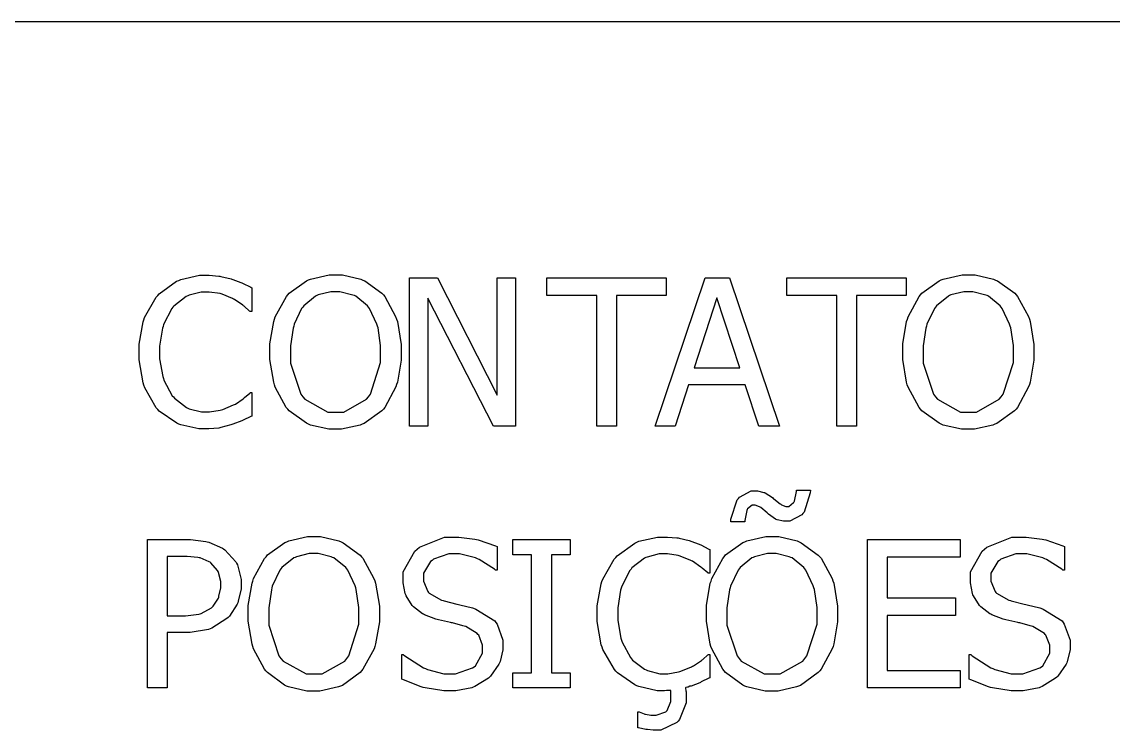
# Model space of a CAD drawing. Header units: millimetres. Extents: x 1974 to 2099, y 1386 to 1555.
# Drawn here: x 2072.064 to 2073.307, y 1478.502 to 1479.308 of the extents above; entities that cross this region are included whole.
import ezdxf

# ---------------------------------------------------------------- set-up
doc = ezdxf.new("R2010")
doc.units = ezdxf.units.MM
doc.layers.add('TEXTO', color=4, linetype='Continuous')

msp = doc.modelspace()

# ---------------------------------------------------------------- linework, layer by layer
at = {"layer": 'TEXTO', "color": 0}
for p, q in [((2098.7779, 1479.3082), (2069.8934, 1479.3082)), ((2072.2453, 1479.0148), (2072.2668, 1479.0197)), ((2072.2668, 1479.0197), (2072.274, 1479.0197)), ((2072.274, 1479.0197), (2072.2779, 1479.0197)), ((2072.2779, 1479.0197), (2072.2886, 1479.0187)), ((2072.2886, 1479.0187), (2072.2899, 1479.0185)), ((2072.2899, 1479.0185), (2072.291, 1479.0183)), ((2072.291, 1479.0183), (2072.3026, 1479.0156)), ((2072.3026, 1479.0156), (2072.3037, 1479.0153)), ((2072.3037, 1479.0153), (2072.3045, 1479.0149)), ((2072.3045, 1479.0149), (2072.3138, 1479.0115)), ((2072.3908, 1479.0143), (2072.393, 1479.0153)), ((2072.393, 1479.0153), (2072.4144, 1479.0201)), ((2072.4144, 1479.0201), (2072.4215, 1479.0201)), ((2072.4215, 1479.0201), (2072.4293, 1479.0201)), ((2072.4293, 1479.0201), (2072.4503, 1479.0152)), ((2072.4503, 1479.0152), (2072.4527, 1479.0141)), ((2072.5056, 1478.8477), (2072.5056, 1479.0166)), ((2072.5056, 1479.0166), (2072.5376, 1479.0166)), ((2072.5376, 1479.0166), (2072.6055, 1478.8829)), ((2072.6055, 1478.8829), (2072.6055, 1479.0166)), ((2072.6055, 1479.0166), (2072.6264, 1479.0166)), ((2072.6264, 1479.0166), (2072.6264, 1478.8477)), ((2072.6264, 1479.0166), (2072.6264, 1479.0166)), ((2072.6622, 1478.9966), (2072.6622, 1479.0166)), ((2072.6622, 1479.0166), (2072.798, 1479.0166)), ((2072.7854, 1478.8477), (2072.8424, 1479.0166)), ((2072.798, 1479.0166), (2072.798, 1478.9966)), ((2072.8424, 1479.0166), (2072.87, 1479.0166)), ((2072.87, 1479.0166), (2072.927, 1478.8477)), ((2072.9354, 1478.9966), (2072.9354, 1479.0166)), ((2072.9354, 1479.0166), (2073.0712, 1479.0166)), ((2073.0712, 1479.0166), (2073.0712, 1478.9966)), ((2073.111, 1479.0143), (2073.1132, 1479.0153)), ((2073.1132, 1479.0153), (2073.1347, 1479.0201)), ((2073.1347, 1479.0201), (2073.1419, 1479.0201)), ((2073.1419, 1479.0201), (2073.1496, 1479.0201)), ((2073.1496, 1479.0201), (2073.1706, 1479.0152)), ((2073.1706, 1479.0152), (2073.1729, 1479.0141)), ((2072.2207, 1478.9984), (2072.2407, 1479.0128)), ((2072.2407, 1479.0128), (2072.243, 1479.0137)), ((2072.243, 1479.0137), (2072.2453, 1479.0148)), ((2072.3138, 1479.0115), (2072.3148, 1479.011)), ((2072.3148, 1479.011), (2072.3158, 1479.0107)), ((2072.3158, 1479.0107), (2072.3252, 1479.0059)), ((2072.3252, 1479.0059), (2072.3262, 1479.0054)), ((2072.3262, 1479.0054), (2072.3262, 1478.9783)), ((2072.3688, 1478.9992), (2072.3885, 1479.0133)), ((2072.3885, 1479.0133), (2072.3908, 1479.0143)), ((2072.4527, 1479.0141), (2072.4549, 1479.0131)), ((2072.4549, 1479.0131), (2072.4744, 1478.9991)), ((2073.0891, 1478.9992), (2073.1087, 1479.0133)), ((2073.1087, 1479.0133), (2073.111, 1479.0143)), ((2073.1729, 1479.0141), (2073.1751, 1479.0131)), ((2073.1751, 1479.0131), (2073.1946, 1478.9991)), ((2072.2042, 1478.9716), (2072.2173, 1478.9945)), ((2072.2173, 1478.9945), (2072.2191, 1478.9964)), ((2072.2191, 1478.9964), (2072.2207, 1478.9984)), ((2072.2517, 1478.9954), (2072.2376, 1478.9845)), ((2072.2533, 1478.9961), (2072.2517, 1478.9954)), ((2072.2549, 1478.9969), (2072.2533, 1478.9961)), ((2072.2686, 1479.0005), (2072.2549, 1478.9969)), ((2072.2738, 1479.0005), (2072.2686, 1479.0005)), ((2072.2779, 1479.0005), (2072.2738, 1479.0005)), ((2072.2901, 1478.9987), (2072.2779, 1479.0005)), ((2072.2913, 1478.9983), (2072.2901, 1478.9987)), ((2072.2926, 1478.9979), (2072.2913, 1478.9983)), ((2072.3042, 1478.9931), (2072.2926, 1478.9979)), ((2072.3054, 1478.9925), (2072.3042, 1478.9931)), ((2072.3065, 1478.9919), (2072.3054, 1478.9925)), ((2072.316, 1478.9856), (2072.3065, 1478.9919)), ((2072.353, 1478.9723), (2072.3656, 1478.9954)), ((2072.3656, 1478.9954), (2072.3672, 1478.9972)), ((2072.3672, 1478.9972), (2072.3688, 1478.9992)), ((2072.3987, 1478.9959), (2072.3853, 1478.9848)), ((2072.4003, 1478.9966), (2072.3987, 1478.9959)), ((2072.4017, 1478.9973), (2072.4003, 1478.9966)), ((2072.4163, 1479.0008), (2072.4017, 1478.9973)), ((2072.4217, 1479.0008), (2072.4163, 1479.0008)), ((2072.4266, 1479.0008), (2072.4217, 1479.0008)), ((2072.4413, 1478.9971), (2072.4266, 1479.0008)), ((2072.443, 1478.9964), (2072.4413, 1478.9971)), ((2072.4445, 1478.9957), (2072.443, 1478.9964)), ((2072.4579, 1478.9847), (2072.4445, 1478.9957)), ((2072.4744, 1478.9991), (2072.476, 1478.9972)), ((2072.476, 1478.9972), (2072.4776, 1478.9954)), ((2072.476, 1478.9972), (2072.476, 1478.9972)), ((2072.4776, 1478.9954), (2072.49, 1478.9725)), ((2072.6013, 1478.8477), (2072.5267, 1478.9934)), ((2072.5267, 1478.9934), (2072.5267, 1478.8477)), ((2072.7189, 1478.9966), (2072.6622, 1478.9966)), ((2072.7189, 1478.8477), (2072.7189, 1478.9966)), ((2072.798, 1478.9966), (2072.7414, 1478.9966)), ((2072.7414, 1478.9966), (2072.7414, 1478.8477)), ((2072.8556, 1478.9938), (2072.8297, 1478.9141)), ((2072.8817, 1478.9141), (2072.8556, 1478.9938)), ((2072.9921, 1478.9966), (2072.9354, 1478.9966)), ((2072.9921, 1478.8477), (2072.9921, 1478.9966)), ((2073.0712, 1478.9966), (2073.0146, 1478.9966)), ((2073.0146, 1478.9966), (2073.0146, 1478.8477)), ((2073.0734, 1478.9723), (2073.0859, 1478.9954)), ((2073.0859, 1478.9954), (2073.0875, 1478.9972)), ((2073.0875, 1478.9972), (2073.0891, 1478.9992)), ((2073.1191, 1478.9959), (2073.1056, 1478.9848)), ((2073.1206, 1478.9966), (2073.1191, 1478.9959)), ((2073.1221, 1478.9973), (2073.1206, 1478.9966)), ((2073.1366, 1479.0008), (2073.1221, 1478.9973)), ((2073.142, 1479.0008), (2073.1366, 1479.0008)), ((2073.1468, 1479.0008), (2073.142, 1479.0008)), ((2073.1616, 1478.9971), (2073.1468, 1479.0008)), ((2073.1632, 1478.9964), (2073.1616, 1478.9971)), ((2073.1647, 1478.9957), (2073.1632, 1478.9964)), ((2073.1782, 1478.9847), (2073.1647, 1478.9957)), ((2073.1946, 1478.9991), (2073.1963, 1478.9972)), ((2073.1963, 1478.9972), (2073.1978, 1478.9954)), ((2073.1963, 1478.9972), (2073.1963, 1478.9972)), ((2073.1978, 1478.9954), (2073.2103, 1478.9725)), ((2072.2352, 1478.9817), (2072.2259, 1478.9637)), ((2072.2364, 1478.9831), (2072.2352, 1478.9817)), ((2072.2376, 1478.9845), (2072.2364, 1478.9831)), ((2072.3168, 1478.9849), (2072.316, 1478.9856)), ((2072.3175, 1478.9843), (2072.3168, 1478.9849)), ((2072.3238, 1478.9788), (2072.3175, 1478.9843)), ((2072.3243, 1478.9783), (2072.3238, 1478.9788)), ((2072.3262, 1478.9783), (2072.3243, 1478.9783)), ((2072.383, 1478.9819), (2072.3745, 1478.9638)), ((2072.3842, 1478.9833), (2072.383, 1478.9819)), ((2072.3853, 1478.9848), (2072.3842, 1478.9833)), ((2072.4591, 1478.9833), (2072.4579, 1478.9847)), ((2072.4601, 1478.9819), (2072.4591, 1478.9833)), ((2072.4687, 1478.964), (2072.4601, 1478.9819)), ((2073.1032, 1478.9819), (2073.0947, 1478.9638)), ((2073.1044, 1478.9833), (2073.1032, 1478.9819)), ((2073.1056, 1478.9848), (2073.1044, 1478.9833)), ((2073.1794, 1478.9833), (2073.1782, 1478.9847)), ((2073.1805, 1478.9819), (2073.1794, 1478.9833)), ((2073.1889, 1478.964), (2073.1805, 1478.9819)), ((2072.198, 1478.9413), (2072.2024, 1478.9664)), ((2072.2024, 1478.9664), (2072.2034, 1478.969)), ((2072.2034, 1478.969), (2072.2042, 1478.9716)), ((2072.3469, 1478.9415), (2072.3513, 1478.9669)), ((2072.3513, 1478.9669), (2072.3522, 1478.9695)), ((2072.3522, 1478.9695), (2072.353, 1478.9723)), ((2072.49, 1478.9725), (2072.491, 1478.9697)), ((2072.491, 1478.9697), (2072.4919, 1478.9669)), ((2072.4919, 1478.9669), (2072.4963, 1478.9409)), ((2073.0673, 1478.9415), (2073.0716, 1478.9669)), ((2073.0716, 1478.9669), (2073.0725, 1478.9695)), ((2073.0725, 1478.9695), (2073.0734, 1478.9723)), ((2073.2103, 1478.9725), (2073.2113, 1478.9697)), ((2073.2113, 1478.9697), (2073.2122, 1478.9669)), ((2073.2122, 1478.9669), (2073.2165, 1478.9409)), ((2072.2246, 1478.9593), (2072.2213, 1478.9389)), ((2072.2253, 1478.9614), (2072.2246, 1478.9593)), ((2072.2259, 1478.9637), (2072.2253, 1478.9614)), ((2072.3732, 1478.9595), (2072.3703, 1478.9391)), ((2072.3739, 1478.9617), (2072.3732, 1478.9595)), ((2072.3745, 1478.9638), (2072.3739, 1478.9617)), ((2072.4693, 1478.9618), (2072.4687, 1478.964)), ((2072.4699, 1478.9597), (2072.4693, 1478.9618)), ((2072.4729, 1478.9396), (2072.4699, 1478.9597)), ((2073.0935, 1478.9595), (2073.0905, 1478.9391)), ((2073.0941, 1478.9617), (2073.0935, 1478.9595)), ((2073.0947, 1478.9638), (2073.0941, 1478.9617)), ((2073.1896, 1478.9618), (2073.1889, 1478.964)), ((2073.1902, 1478.9597), (2073.1896, 1478.9618)), ((2073.1933, 1478.9396), (2073.1902, 1478.9597)), ((2072.198, 1478.932), (2072.198, 1478.9413)), ((2072.3469, 1478.9321), (2072.3469, 1478.9415)), ((2072.4963, 1478.9409), (2072.4963, 1478.9321)), ((2073.0673, 1478.9321), (2073.0673, 1478.9415)), ((2073.2165, 1478.9409), (2073.2165, 1478.9321)), ((2072.198, 1478.9233), (2072.198, 1478.932)), ((2072.2213, 1478.9389), (2072.2213, 1478.932)), ((2072.2213, 1478.932), (2072.2213, 1478.9246)), ((2072.3469, 1478.9236), (2072.3469, 1478.9321)), ((2072.3703, 1478.9391), (2072.3703, 1478.9321)), ((2072.3703, 1478.9321), (2072.3703, 1478.9194)), ((2072.4729, 1478.9321), (2072.4729, 1478.9396)), ((2072.4729, 1478.9202), (2072.4729, 1478.9321)), ((2072.4729, 1478.9321), (2072.4729, 1478.9321)), ((2072.4963, 1478.9321), (2072.4963, 1478.9229)), ((2073.0673, 1478.9236), (2073.0673, 1478.9321)), ((2073.0905, 1478.9391), (2073.0905, 1478.9321)), ((2073.0905, 1478.9321), (2073.0905, 1478.9194)), ((2073.1933, 1478.9321), (2073.1933, 1478.9396)), ((2073.1933, 1478.9202), (2073.1933, 1478.9321)), ((2073.1933, 1478.9321), (2073.1933, 1478.9321)), ((2073.2165, 1478.9321), (2073.2165, 1478.9229)), ((2072.2026, 1478.8971), (2072.198, 1478.9233)), ((2072.2213, 1478.9246), (2072.2248, 1478.9043)), ((2072.3513, 1478.8978), (2072.3469, 1478.9236)), ((2072.3703, 1478.9194), (2072.3819, 1478.8843)), ((2072.4613, 1478.8843), (2072.4729, 1478.9202)), ((2072.4963, 1478.9229), (2072.492, 1478.8979)), ((2073.0715, 1478.8978), (2073.0673, 1478.9236)), ((2073.0905, 1478.9194), (2073.1022, 1478.8843)), ((2073.1816, 1478.8843), (2073.1933, 1478.9202)), ((2073.2165, 1478.9229), (2073.2123, 1478.8979)), ((2072.2248, 1478.9043), (2072.2256, 1478.9022)), ((2072.8297, 1478.9141), (2072.8817, 1478.9141)), ((2072.8297, 1478.9141), (2072.8297, 1478.9141)), ((2072.2035, 1478.8943), (2072.2026, 1478.8971)), ((2072.2044, 1478.8916), (2072.2035, 1478.8943)), ((2072.2174, 1478.8687), (2072.2044, 1478.8916)), ((2072.2256, 1478.9022), (2072.2262, 1478.9001)), ((2072.2262, 1478.9001), (2072.2357, 1478.8825)), ((2072.3522, 1478.895), (2072.3513, 1478.8978)), ((2072.353, 1478.8922), (2072.3522, 1478.895)), ((2072.3655, 1478.8691), (2072.353, 1478.8922)), ((2072.4902, 1478.8924), (2072.4777, 1478.8691)), ((2072.4911, 1478.8951), (2072.4902, 1478.8924)), ((2072.492, 1478.8979), (2072.4911, 1478.8951)), ((2072.8233, 1478.895), (2072.808, 1478.8477)), ((2072.888, 1478.895), (2072.8233, 1478.895)), ((2072.9032, 1478.8477), (2072.888, 1478.895)), ((2073.0724, 1478.895), (2073.0715, 1478.8978)), ((2073.0733, 1478.8922), (2073.0724, 1478.895)), ((2073.0858, 1478.8691), (2073.0733, 1478.8922)), ((2073.2105, 1478.8924), (2073.1979, 1478.8691)), ((2073.2114, 1478.8951), (2073.2105, 1478.8924)), ((2073.2123, 1478.8979), (2073.2114, 1478.8951)), ((2072.2357, 1478.8825), (2072.237, 1478.881)), ((2072.237, 1478.881), (2072.2382, 1478.8796)), ((2072.2382, 1478.8796), (2072.2519, 1478.8691)), ((2072.3075, 1478.873), (2072.3166, 1478.8791)), ((2072.3166, 1478.8791), (2072.3173, 1478.8796)), ((2072.3173, 1478.8796), (2072.318, 1478.8803)), ((2072.318, 1478.8803), (2072.3239, 1478.8855)), ((2072.3239, 1478.8855), (2072.3244, 1478.886)), ((2072.3244, 1478.886), (2072.3262, 1478.886)), ((2072.3262, 1478.886), (2072.3262, 1478.8591)), ((2072.3819, 1478.8843), (2072.3843, 1478.8813)), ((2072.3843, 1478.8813), (2072.3866, 1478.8784)), ((2072.3866, 1478.8784), (2072.4129, 1478.8637)), ((2072.431, 1478.8637), (2072.4567, 1478.8784)), ((2072.4567, 1478.8784), (2072.4591, 1478.8813)), ((2072.4591, 1478.8813), (2072.4613, 1478.8843)), ((2073.1022, 1478.8843), (2073.1045, 1478.8813)), ((2073.1045, 1478.8813), (2073.1068, 1478.8784)), ((2073.1068, 1478.8784), (2073.1331, 1478.8637)), ((2073.1513, 1478.8637), (2073.177, 1478.8784)), ((2073.177, 1478.8784), (2073.1793, 1478.8813)), ((2073.1793, 1478.8813), (2073.1816, 1478.8843)), ((2072.2191, 1478.8668), (2072.2174, 1478.8687)), ((2072.2208, 1478.865), (2072.2191, 1478.8668)), ((2072.2519, 1478.8691), (2072.2535, 1478.8683)), ((2072.2535, 1478.8683), (2072.2551, 1478.8676)), ((2072.2551, 1478.8676), (2072.269, 1478.8641)), ((2072.2782, 1478.8641), (2072.2904, 1478.866)), ((2072.2904, 1478.866), (2072.2918, 1478.8665)), ((2072.2918, 1478.8665), (2072.2932, 1478.8668)), ((2072.2932, 1478.8668), (2072.3054, 1478.8719)), ((2072.3054, 1478.8719), (2072.3066, 1478.8725)), ((2072.3066, 1478.8725), (2072.3075, 1478.873)), ((2072.3671, 1478.8672), (2072.3655, 1478.8691)), ((2072.3688, 1478.8654), (2072.3671, 1478.8672)), ((2072.476, 1478.8672), (2072.4743, 1478.8653)), ((2072.4777, 1478.8691), (2072.476, 1478.8672)), ((2073.0874, 1478.8672), (2073.0858, 1478.8691)), ((2073.089, 1478.8654), (2073.0874, 1478.8672)), ((2073.1963, 1478.8672), (2073.1945, 1478.8653)), ((2073.1979, 1478.8691), (2073.1963, 1478.8672)), ((2072.2408, 1478.8512), (2072.2208, 1478.865)), ((2072.269, 1478.8641), (2072.2738, 1478.8641)), ((2072.2738, 1478.8641), (2072.2782, 1478.8641)), ((2072.3148, 1478.8539), (2072.3048, 1478.8499)), ((2072.3157, 1478.8542), (2072.3148, 1478.8539)), ((2072.3165, 1478.8546), (2072.3157, 1478.8542)), ((2072.3252, 1478.8588), (2072.3165, 1478.8546)), ((2072.3262, 1478.8591), (2072.3252, 1478.8588)), ((2072.3884, 1478.8511), (2072.3688, 1478.8654)), ((2072.4129, 1478.8637), (2072.4217, 1478.8637)), ((2072.4217, 1478.8637), (2072.431, 1478.8637)), ((2072.4743, 1478.8653), (2072.4541, 1478.8508)), ((2073.1087, 1478.8511), (2073.089, 1478.8654)), ((2073.1331, 1478.8637), (2073.142, 1478.8637)), ((2073.142, 1478.8637), (2073.1513, 1478.8637)), ((2073.1945, 1478.8653), (2073.1744, 1478.8508)), ((2072.2431, 1478.8502), (2072.2408, 1478.8512)), ((2072.2455, 1478.8494), (2072.2431, 1478.8502)), ((2072.2659, 1478.8447), (2072.2455, 1478.8494)), ((2072.2736, 1478.8447), (2072.2659, 1478.8447)), ((2072.2774, 1478.8447), (2072.2736, 1478.8447)), ((2072.2736, 1478.8447), (2072.2736, 1478.8447)), ((2072.2889, 1478.8457), (2072.2774, 1478.8447)), ((2072.29, 1478.8459), (2072.2889, 1478.8457)), ((2072.291, 1478.8462), (2072.29, 1478.8459)), ((2072.3024, 1478.8492), (2072.291, 1478.8462)), ((2072.3037, 1478.8496), (2072.3024, 1478.8492)), ((2072.3048, 1478.8499), (2072.3037, 1478.8496)), ((2072.3907, 1478.8501), (2072.3884, 1478.8511)), ((2072.3929, 1478.8491), (2072.3907, 1478.8501)), ((2072.4138, 1478.8442), (2072.3929, 1478.8491)), ((2072.4215, 1478.8442), (2072.4138, 1478.8442)), ((2072.4285, 1478.8442), (2072.4215, 1478.8442)), ((2072.4496, 1478.849), (2072.4285, 1478.8442)), ((2072.4519, 1478.8499), (2072.4496, 1478.849)), ((2072.4541, 1478.8508), (2072.4519, 1478.8499)), ((2072.5267, 1478.8477), (2072.5056, 1478.8477)), ((2072.6264, 1478.8477), (2072.6013, 1478.8477)), ((2072.7414, 1478.8477), (2072.7189, 1478.8477)), ((2072.7414, 1478.8477), (2072.7414, 1478.8477)), ((2072.808, 1478.8477), (2072.7854, 1478.8477)), ((2072.808, 1478.8477), (2072.808, 1478.8477)), ((2072.927, 1478.8477), (2072.9032, 1478.8477)), ((2073.0146, 1478.8477), (2072.9921, 1478.8477)), ((2073.0146, 1478.8477), (2073.0146, 1478.8477)), ((2073.111, 1478.8501), (2073.1087, 1478.8511)), ((2073.1132, 1478.8491), (2073.111, 1478.8501)), ((2073.1341, 1478.8442), (2073.1132, 1478.8491)), ((2073.1419, 1478.8442), (2073.1341, 1478.8442)), ((2073.1488, 1478.8442), (2073.1419, 1478.8442)), ((2073.1699, 1478.849), (2073.1488, 1478.8442)), ((2073.1722, 1478.8499), (2073.1699, 1478.849)), ((2073.1744, 1478.8508), (2073.1722, 1478.8499)), ((2072.8801, 1478.7654), (2072.8814, 1478.7669)), ((2072.8814, 1478.7669), (2072.8947, 1478.7743)), ((2072.8947, 1478.7743), (2072.8993, 1478.7743)), ((2072.8993, 1478.7743), (2072.9019, 1478.7743)), ((2072.9019, 1478.7743), (2072.909, 1478.7724)), ((2072.909, 1478.7724), (2072.9099, 1478.7721)), ((2072.9099, 1478.7721), (2072.9107, 1478.7718)), ((2072.9107, 1478.7718), (2072.9188, 1478.7664)), ((2072.9438, 1478.7624), (2072.9462, 1478.7735)), ((2072.9462, 1478.7735), (2072.9463, 1478.7749)), ((2072.9463, 1478.7749), (2072.9621, 1478.7749)), ((2072.9463, 1478.7749), (2072.9463, 1478.7749)), ((2072.9619, 1478.7719), (2072.9548, 1478.7498)), ((2072.9621, 1478.7749), (2072.9619, 1478.7719)), ((2072.8716, 1478.7419), (2072.8788, 1478.7639)), ((2072.8788, 1478.7639), (2072.8801, 1478.7654)), ((2072.8958, 1478.7578), (2072.8903, 1478.7536)), ((2072.8978, 1478.7578), (2072.8958, 1478.7578)), ((2072.8993, 1478.7578), (2072.8978, 1478.7578)), ((2072.9043, 1478.7559), (2072.8993, 1478.7578)), ((2072.905, 1478.7554), (2072.9043, 1478.7559)), ((2072.9055, 1478.755), (2072.905, 1478.7554)), ((2072.9127, 1478.749), (2072.9055, 1478.755)), ((2072.9188, 1478.7664), (2072.9197, 1478.7655)), ((2072.9197, 1478.7655), (2072.9205, 1478.7649)), ((2072.9205, 1478.7649), (2072.9278, 1478.7592)), ((2072.9278, 1478.7592), (2072.9285, 1478.7588)), ((2072.9285, 1478.7588), (2072.9291, 1478.7583)), ((2072.9291, 1478.7583), (2072.934, 1478.7564)), ((2072.934, 1478.7564), (2072.9357, 1478.7564)), ((2072.9357, 1478.7564), (2072.9376, 1478.7564)), ((2072.9376, 1478.7564), (2072.943, 1478.7608)), ((2072.943, 1478.7608), (2072.9435, 1478.7616)), ((2072.9435, 1478.7616), (2072.9438, 1478.7624)), ((2072.8715, 1478.739), (2072.8716, 1478.7419)), ((2072.8896, 1478.7519), (2072.8874, 1478.7405)), ((2072.89, 1478.7528), (2072.8896, 1478.7519)), ((2072.8903, 1478.7536), (2072.89, 1478.7528)), ((2072.9136, 1478.7483), (2072.9127, 1478.749)), ((2072.9143, 1478.7476), (2072.9136, 1478.7483)), ((2072.9224, 1478.742), (2072.9143, 1478.7476)), ((2072.9233, 1478.7416), (2072.9224, 1478.742)), ((2072.9524, 1478.7468), (2072.9387, 1478.7395)), ((2072.9536, 1478.7483), (2072.9524, 1478.7468)), ((2072.9548, 1478.7498), (2072.9536, 1478.7483)), ((2072.8874, 1478.739), (2072.8715, 1478.739)), ((2072.8874, 1478.7405), (2072.8874, 1478.739)), ((2072.9241, 1478.7413), (2072.9233, 1478.7416)), ((2072.9314, 1478.7395), (2072.9241, 1478.7413)), ((2072.9342, 1478.7395), (2072.9314, 1478.7395)), ((2072.9387, 1478.7395), (2072.9342, 1478.7395)), ((2072.2076, 1478.5497), (2072.2076, 1478.7186)), ((2072.2076, 1478.7186), (2072.25, 1478.7186)), ((2072.25, 1478.7186), (2072.2563, 1478.7186)), ((2072.2563, 1478.7186), (2072.2738, 1478.7166)), ((2072.366, 1478.7162), (2072.3683, 1478.7172)), ((2072.3683, 1478.7172), (2072.3896, 1478.7221)), ((2072.3896, 1478.7221), (2072.3968, 1478.7221)), ((2072.3968, 1478.7221), (2072.4045, 1478.7221)), ((2072.4045, 1478.7221), (2072.4255, 1478.7172)), ((2072.4255, 1478.7172), (2072.4278, 1478.7161)), ((2072.5171, 1478.71), (2072.5457, 1478.7216)), ((2072.5457, 1478.7216), (2072.5553, 1478.7216)), ((2072.5553, 1478.7216), (2072.562, 1478.7216)), ((2072.562, 1478.7216), (2072.58, 1478.7193)), ((2072.58, 1478.7193), (2072.5821, 1478.7188)), ((2072.5821, 1478.7188), (2072.5841, 1478.7184)), ((2072.5841, 1478.7184), (2072.6037, 1478.7116)), ((2072.6232, 1478.7013), (2072.6232, 1478.7186)), ((2072.6232, 1478.7186), (2072.6888, 1478.7186)), ((2072.6888, 1478.7186), (2072.6888, 1478.7013)), ((2072.7667, 1478.7167), (2072.7882, 1478.7216)), ((2072.7882, 1478.7216), (2072.7954, 1478.7216)), ((2072.7954, 1478.7216), (2072.7994, 1478.7216)), ((2072.7994, 1478.7216), (2072.8102, 1478.7207)), ((2072.8102, 1478.7207), (2072.8114, 1478.7205)), ((2072.8114, 1478.7205), (2072.8126, 1478.7203)), ((2072.8126, 1478.7203), (2072.8241, 1478.7176)), ((2072.8241, 1478.7176), (2072.8252, 1478.7172)), ((2072.8252, 1478.7172), (2072.8261, 1478.7169)), ((2072.8261, 1478.7169), (2072.8354, 1478.7135)), ((2072.8876, 1478.7162), (2072.8898, 1478.7172)), ((2072.8898, 1478.7172), (2072.9112, 1478.7221)), ((2072.9112, 1478.7221), (2072.9183, 1478.7221)), ((2072.9183, 1478.7221), (2072.9261, 1478.7221)), ((2072.9261, 1478.7221), (2072.9471, 1478.7172)), ((2072.9471, 1478.7172), (2072.9494, 1478.7161)), ((2073.0272, 1478.5497), (2073.0272, 1478.7186)), ((2073.0272, 1478.7186), (2073.1327, 1478.7186)), ((2073.1327, 1478.7186), (2073.1327, 1478.6986)), ((2073.1628, 1478.71), (2073.1914, 1478.7216)), ((2073.1914, 1478.7216), (2073.201, 1478.7216)), ((2073.201, 1478.7216), (2073.2077, 1478.7216)), ((2073.2077, 1478.7216), (2073.2258, 1478.7193)), ((2073.2258, 1478.7193), (2073.2279, 1478.7188)), ((2073.2279, 1478.7188), (2073.2299, 1478.7184)), ((2073.2299, 1478.7184), (2073.2495, 1478.7116)), ((2072.2738, 1478.7166), (2072.2755, 1478.7161)), ((2072.2755, 1478.7161), (2072.2773, 1478.7157)), ((2072.2773, 1478.7157), (2072.2928, 1478.709)), ((2072.2928, 1478.709), (2072.2942, 1478.708)), ((2072.2942, 1478.708), (2072.2957, 1478.7069)), ((2072.2957, 1478.7069), (2072.3079, 1478.6933)), ((2072.344, 1478.7012), (2072.3637, 1478.7153)), ((2072.3637, 1478.7153), (2072.366, 1478.7162)), ((2072.4278, 1478.7161), (2072.4302, 1478.7151)), ((2072.4302, 1478.7151), (2072.4496, 1478.701)), ((2072.4984, 1478.682), (2072.5118, 1478.7055)), ((2072.5118, 1478.7055), (2072.5145, 1478.7077)), ((2072.5145, 1478.7077), (2072.5171, 1478.71)), ((2072.6037, 1478.7116), (2072.6056, 1478.7107)), ((2072.6056, 1478.7107), (2072.6056, 1478.6839)), ((2072.7422, 1478.7003), (2072.7622, 1478.7147)), ((2072.7622, 1478.7147), (2072.7645, 1478.7157)), ((2072.7645, 1478.7157), (2072.7667, 1478.7167)), ((2072.8354, 1478.7135), (2072.8364, 1478.713)), ((2072.8364, 1478.713), (2072.8372, 1478.7126)), ((2072.8372, 1478.7126), (2072.8466, 1478.7079)), ((2072.8466, 1478.7079), (2072.8476, 1478.7074)), ((2072.8476, 1478.7074), (2072.8476, 1478.6803)), ((2072.8656, 1478.7012), (2072.8853, 1478.7153)), ((2072.8853, 1478.7153), (2072.8876, 1478.7162)), ((2072.9494, 1478.7161), (2072.9516, 1478.7151)), ((2072.9516, 1478.7151), (2072.9711, 1478.701)), ((2073.1442, 1478.682), (2073.1575, 1478.7055)), ((2073.1575, 1478.7055), (2073.1602, 1478.7077)), ((2073.1602, 1478.7077), (2073.1628, 1478.71)), ((2073.2495, 1478.7116), (2073.2513, 1478.7107)), ((2073.2513, 1478.7107), (2073.2513, 1478.6839)), ((2072.2487, 1478.6993), (2072.23, 1478.6993)), ((2072.23, 1478.6993), (2072.23, 1478.6318)), ((2072.2527, 1478.6993), (2072.2487, 1478.6993)), ((2072.265, 1478.6981), (2072.2527, 1478.6993)), ((2072.2663, 1478.6979), (2072.265, 1478.6981)), ((2072.2675, 1478.6977), (2072.2663, 1478.6979)), ((2072.2778, 1478.6935), (2072.2675, 1478.6977)), ((2072.2787, 1478.6928), (2072.2778, 1478.6935)), ((2072.2797, 1478.6921), (2072.2787, 1478.6928)), ((2072.2873, 1478.6834), (2072.2797, 1478.6921)), ((2072.3079, 1478.6933), (2072.3089, 1478.6917)), ((2072.3283, 1478.6743), (2072.3408, 1478.6972)), ((2072.3408, 1478.6972), (2072.3425, 1478.6992)), ((2072.3425, 1478.6992), (2072.344, 1478.7012)), ((2072.374, 1478.6977), (2072.3605, 1478.6867)), ((2072.3755, 1478.6984), (2072.374, 1478.6977)), ((2072.377, 1478.6992), (2072.3755, 1478.6984)), ((2072.3916, 1478.7027), (2072.377, 1478.6992)), ((2072.3969, 1478.7027), (2072.3916, 1478.7027)), ((2072.4017, 1478.7027), (2072.3969, 1478.7027)), ((2072.4165, 1478.6991), (2072.4017, 1478.7027)), ((2072.4181, 1478.6983), (2072.4165, 1478.6991)), ((2072.4197, 1478.6977), (2072.4181, 1478.6983)), ((2072.4332, 1478.6867), (2072.4197, 1478.6977)), ((2072.4496, 1478.701), (2072.4512, 1478.6992)), ((2072.4512, 1478.6992), (2072.4528, 1478.6974)), ((2072.4512, 1478.6992), (2072.4512, 1478.6992)), ((2072.4528, 1478.6974), (2072.4653, 1478.6744)), ((2072.5298, 1478.6938), (2072.5218, 1478.6803)), ((2072.5314, 1478.6949), (2072.5298, 1478.6938)), ((2072.533, 1478.6962), (2072.5314, 1478.6949)), ((2072.5504, 1478.7023), (2072.533, 1478.6962)), ((2072.5568, 1478.7023), (2072.5504, 1478.7023)), ((2072.5628, 1478.7023), (2072.5568, 1478.7023)), ((2072.581, 1478.6977), (2072.5628, 1478.7023)), ((2072.5832, 1478.6968), (2072.581, 1478.6977)), ((2072.5852, 1478.6959), (2072.5832, 1478.6968)), ((2072.6025, 1478.6851), (2072.5852, 1478.6959)), ((2072.6448, 1478.7013), (2072.6232, 1478.7013)), ((2072.6448, 1478.567), (2072.6448, 1478.7013)), ((2072.6888, 1478.7013), (2072.6673, 1478.7013)), ((2072.6673, 1478.7013), (2072.6673, 1478.567)), ((2072.7257, 1478.6736), (2072.7388, 1478.6965)), ((2072.7388, 1478.6965), (2072.7405, 1478.6984)), ((2072.7405, 1478.6984), (2072.7422, 1478.7003)), ((2072.7732, 1478.6974), (2072.759, 1478.6865)), ((2072.7748, 1478.6981), (2072.7732, 1478.6974)), ((2072.7764, 1478.6988), (2072.7748, 1478.6981)), ((2072.7901, 1478.7025), (2072.7764, 1478.6988)), ((2072.7952, 1478.7025), (2072.7901, 1478.7025)), ((2072.7993, 1478.7025), (2072.7952, 1478.7025)), ((2072.8115, 1478.7005), (2072.7993, 1478.7025)), ((2072.8128, 1478.7002), (2072.8115, 1478.7005)), ((2072.814, 1478.6999), (2072.8128, 1478.7002)), ((2072.8258, 1478.695), (2072.814, 1478.6999)), ((2072.8268, 1478.6944), (2072.8258, 1478.695)), ((2072.8279, 1478.6939), (2072.8268, 1478.6944)), ((2072.8374, 1478.6874), (2072.8279, 1478.6939)), ((2072.8498, 1478.6743), (2072.8624, 1478.6972)), ((2072.8624, 1478.6972), (2072.864, 1478.6992)), ((2072.864, 1478.6992), (2072.8656, 1478.7012)), ((2072.8955, 1478.6977), (2072.8821, 1478.6867)), ((2072.8971, 1478.6984), (2072.8955, 1478.6977)), ((2072.8986, 1478.6992), (2072.8971, 1478.6984)), ((2072.9131, 1478.7027), (2072.8986, 1478.6992)), ((2072.9184, 1478.7027), (2072.9131, 1478.7027)), ((2072.9233, 1478.7027), (2072.9184, 1478.7027)), ((2072.938, 1478.6991), (2072.9233, 1478.7027)), ((2072.9397, 1478.6983), (2072.938, 1478.6991)), ((2072.9412, 1478.6977), (2072.9397, 1478.6983)), ((2072.9547, 1478.6867), (2072.9412, 1478.6977)), ((2072.9711, 1478.701), (2072.9728, 1478.6992)), ((2072.9728, 1478.6992), (2072.9743, 1478.6974)), ((2072.9728, 1478.6992), (2072.9728, 1478.6992)), ((2072.9743, 1478.6974), (2072.9868, 1478.6744)), ((2073.1327, 1478.6986), (2073.0496, 1478.6986)), ((2073.0496, 1478.6986), (2073.0496, 1478.6523)), ((2073.1755, 1478.6938), (2073.1676, 1478.6803)), ((2073.1772, 1478.6949), (2073.1755, 1478.6938)), ((2073.1787, 1478.6962), (2073.1772, 1478.6949)), ((2073.1961, 1478.7023), (2073.1787, 1478.6962)), ((2073.2025, 1478.7023), (2073.1961, 1478.7023)), ((2073.2085, 1478.7023), (2073.2025, 1478.7023)), ((2073.2268, 1478.6977), (2073.2085, 1478.7023)), ((2073.229, 1478.6968), (2073.2268, 1478.6977)), ((2073.231, 1478.6959), (2073.229, 1478.6968)), ((2073.2482, 1478.6851), (2073.231, 1478.6959)), ((2072.2878, 1478.6823), (2072.2873, 1478.6834)), ((2072.2883, 1478.6812), (2072.2878, 1478.6823)), ((2072.2909, 1478.671), (2072.2883, 1478.6812)), ((2072.3089, 1478.6917), (2072.3098, 1478.69)), ((2072.3098, 1478.69), (2072.3142, 1478.6733)), ((2072.3582, 1478.6839), (2072.3496, 1478.6658)), ((2072.3593, 1478.6853), (2072.3582, 1478.6839)), ((2072.3605, 1478.6867), (2072.3593, 1478.6853)), ((2072.4343, 1478.6853), (2072.4332, 1478.6867)), ((2072.4354, 1478.6839), (2072.4343, 1478.6853)), ((2072.4438, 1478.666), (2072.4354, 1478.6839)), ((2072.4984, 1478.6733), (2072.4984, 1478.682)), ((2072.5218, 1478.6803), (2072.5218, 1478.6757)), ((2072.6038, 1478.6839), (2072.6025, 1478.6851)), ((2072.6056, 1478.6839), (2072.6038, 1478.6839)), ((2072.7566, 1478.6836), (2072.7474, 1478.6655)), ((2072.7579, 1478.6851), (2072.7566, 1478.6836)), ((2072.759, 1478.6865), (2072.7579, 1478.6851)), ((2072.8382, 1478.6867), (2072.8374, 1478.6874)), ((2072.839, 1478.6862), (2072.8382, 1478.6867)), ((2072.8453, 1478.6808), (2072.839, 1478.6862)), ((2072.8458, 1478.6803), (2072.8453, 1478.6808)), ((2072.8476, 1478.6803), (2072.8458, 1478.6803)), ((2072.8797, 1478.6839), (2072.8712, 1478.6658)), ((2072.8809, 1478.6853), (2072.8797, 1478.6839)), ((2072.8821, 1478.6867), (2072.8809, 1478.6853)), ((2072.9559, 1478.6853), (2072.9547, 1478.6867)), ((2072.9569, 1478.6839), (2072.9559, 1478.6853)), ((2072.9654, 1478.666), (2072.9569, 1478.6839)), ((2073.1442, 1478.6733), (2073.1442, 1478.682)), ((2073.1676, 1478.6803), (2073.1676, 1478.6757)), ((2073.2496, 1478.6839), (2073.2482, 1478.6851)), ((2073.2513, 1478.6839), (2073.2496, 1478.6839)), ((2072.2909, 1478.6671), (2072.2909, 1478.671)), ((2072.2909, 1478.6639), (2072.2909, 1478.6671)), ((2072.2909, 1478.6671), (2072.2909, 1478.6671)), ((2072.3142, 1478.6733), (2072.3142, 1478.6677)), ((2072.3142, 1478.6677), (2072.3142, 1478.6625)), ((2072.3142, 1478.6677), (2072.3142, 1478.6677)), ((2072.3222, 1478.6435), (2072.3265, 1478.6689)), ((2072.3265, 1478.6689), (2072.3274, 1478.6715)), ((2072.3274, 1478.6715), (2072.3283, 1478.6743)), ((2072.4653, 1478.6744), (2072.4662, 1478.6717)), ((2072.4662, 1478.6717), (2072.4671, 1478.6689)), ((2072.4671, 1478.6689), (2072.4716, 1478.6428)), ((2072.4984, 1478.6693), (2072.4984, 1478.6733)), ((2072.5009, 1478.6572), (2072.4984, 1478.6693)), ((2072.5218, 1478.6757), (2072.5218, 1478.6715)), ((2072.5218, 1478.6715), (2072.5265, 1478.6596)), ((2072.7195, 1478.6433), (2072.7238, 1478.6684)), ((2072.7238, 1478.6684), (2072.7248, 1478.671)), ((2072.7248, 1478.671), (2072.7257, 1478.6736)), ((2072.8437, 1478.6435), (2072.8481, 1478.6689)), ((2072.8481, 1478.6689), (2072.849, 1478.6715)), ((2072.849, 1478.6715), (2072.8498, 1478.6743)), ((2072.9868, 1478.6744), (2072.9878, 1478.6717)), ((2072.9878, 1478.6717), (2072.9887, 1478.6689)), ((2072.9887, 1478.6689), (2072.9931, 1478.6428)), ((2073.1442, 1478.6693), (2073.1442, 1478.6733)), ((2073.1466, 1478.6572), (2073.1442, 1478.6693)), ((2073.1676, 1478.6757), (2073.1676, 1478.6715)), ((2073.1676, 1478.6715), (2073.1723, 1478.6596)), ((2072.2889, 1478.6541), (2072.2909, 1478.6639)), ((2072.3142, 1478.6625), (2072.3109, 1478.6484)), ((2072.3485, 1478.6615), (2072.3456, 1478.641)), ((2072.3491, 1478.6636), (2072.3485, 1478.6615)), ((2072.3496, 1478.6658), (2072.3491, 1478.6636)), ((2072.4445, 1478.6638), (2072.4438, 1478.666)), ((2072.4451, 1478.6617), (2072.4445, 1478.6638)), ((2072.4482, 1478.6415), (2072.4451, 1478.6617)), ((2072.5014, 1478.6559), (2072.5009, 1478.6572)), ((2072.5019, 1478.6546), (2072.5014, 1478.6559)), ((2072.5265, 1478.6596), (2072.5275, 1478.6586)), ((2072.5275, 1478.6586), (2072.5283, 1478.6576)), ((2072.5283, 1478.6576), (2072.5421, 1478.6498)), ((2072.7461, 1478.6612), (2072.7428, 1478.6408)), ((2072.7468, 1478.6633), (2072.7461, 1478.6612)), ((2072.7474, 1478.6655), (2072.7468, 1478.6633)), ((2072.87, 1478.6615), (2072.867, 1478.641)), ((2072.8706, 1478.6636), (2072.87, 1478.6615)), ((2072.8712, 1478.6658), (2072.8706, 1478.6636)), ((2072.9661, 1478.6638), (2072.9654, 1478.666)), ((2072.9666, 1478.6617), (2072.9661, 1478.6638)), ((2072.9698, 1478.6415), (2072.9666, 1478.6617)), ((2073.1471, 1478.6559), (2073.1466, 1478.6572)), ((2073.1476, 1478.6546), (2073.1471, 1478.6559)), ((2073.1723, 1478.6596), (2073.1733, 1478.6586)), ((2073.1733, 1478.6586), (2073.1741, 1478.6576)), ((2073.1741, 1478.6576), (2073.1878, 1478.6498)), ((2072.2813, 1478.6419), (2072.2821, 1478.6427)), ((2072.2821, 1478.6427), (2072.2882, 1478.652)), ((2072.2882, 1478.652), (2072.2886, 1478.653)), ((2072.2886, 1478.653), (2072.2889, 1478.6541)), ((2072.3097, 1478.6453), (2072.3007, 1478.6313)), ((2072.3103, 1478.6468), (2072.3097, 1478.6453)), ((2072.3109, 1478.6484), (2072.3103, 1478.6468)), ((2072.3222, 1478.6341), (2072.3222, 1478.6435)), ((2072.4716, 1478.6428), (2072.4716, 1478.6341)), ((2072.5086, 1478.6438), (2072.5019, 1478.6546)), ((2072.5094, 1478.6428), (2072.5086, 1478.6438)), ((2072.5103, 1478.642), (2072.5094, 1478.6428)), ((2072.5421, 1478.6498), (2072.5439, 1478.6492)), ((2072.5439, 1478.6492), (2072.5451, 1478.6489)), ((2072.5451, 1478.6489), (2072.5597, 1478.6453)), ((2072.5597, 1478.6453), (2072.5614, 1478.6449)), ((2072.5614, 1478.6449), (2072.5631, 1478.6445)), ((2072.5631, 1478.6445), (2072.5773, 1478.6408)), ((2072.7195, 1478.634), (2072.7195, 1478.6433)), ((2072.8437, 1478.6341), (2072.8437, 1478.6435)), ((2072.9931, 1478.6428), (2072.9931, 1478.6341)), ((2073.0496, 1478.6523), (2073.1271, 1478.6523)), ((2073.1271, 1478.6523), (2073.1271, 1478.6323)), ((2073.1544, 1478.6438), (2073.1476, 1478.6546)), ((2073.1553, 1478.6428), (2073.1544, 1478.6438)), ((2073.1561, 1478.642), (2073.1553, 1478.6428)), ((2073.1878, 1478.6498), (2073.1897, 1478.6492)), ((2073.1897, 1478.6492), (2073.1908, 1478.6489)), ((2073.1908, 1478.6489), (2073.2054, 1478.6453)), ((2073.2054, 1478.6453), (2073.2072, 1478.6449)), ((2073.2072, 1478.6449), (2073.2088, 1478.6445)), ((2073.2088, 1478.6445), (2073.2232, 1478.6408)), ((2072.23, 1478.6318), (2072.2454, 1478.6318)), ((2072.2454, 1478.6318), (2072.2508, 1478.6318)), ((2072.2508, 1478.6318), (2072.2659, 1478.6337)), ((2072.2659, 1478.6337), (2072.2674, 1478.634)), ((2072.2674, 1478.634), (2072.2687, 1478.6344)), ((2072.2687, 1478.6344), (2072.2804, 1478.641)), ((2072.2804, 1478.641), (2072.2813, 1478.6419)), ((2072.2995, 1478.6301), (2072.298, 1478.6288)), ((2072.3007, 1478.6313), (2072.2995, 1478.6301)), ((2072.3222, 1478.6256), (2072.3222, 1478.6341)), ((2072.3456, 1478.641), (2072.3456, 1478.6341)), ((2072.3456, 1478.6341), (2072.3456, 1478.6214)), ((2072.4482, 1478.6341), (2072.4482, 1478.6415)), ((2072.4482, 1478.6222), (2072.4482, 1478.6341)), ((2072.4482, 1478.6341), (2072.4482, 1478.6341)), ((2072.4716, 1478.6341), (2072.4716, 1478.6249)), ((2072.5206, 1478.6342), (2072.5103, 1478.642)), ((2072.5217, 1478.6336), (2072.5206, 1478.6342)), ((2072.5228, 1478.633), (2072.5217, 1478.6336)), ((2072.5359, 1478.6282), (2072.5228, 1478.633)), ((2072.5773, 1478.6408), (2072.5785, 1478.6404)), ((2072.5785, 1478.6404), (2072.5814, 1478.6395)), ((2072.5814, 1478.6395), (2072.6028, 1478.6261)), ((2072.7195, 1478.6253), (2072.7195, 1478.634)), ((2072.7428, 1478.6408), (2072.7428, 1478.634)), ((2072.7428, 1478.634), (2072.7428, 1478.6265)), ((2072.8437, 1478.6256), (2072.8437, 1478.6341)), ((2072.867, 1478.641), (2072.867, 1478.6341)), ((2072.867, 1478.6341), (2072.867, 1478.6214)), ((2072.9698, 1478.6341), (2072.9698, 1478.6415)), ((2072.9698, 1478.6222), (2072.9698, 1478.6341)), ((2072.9698, 1478.6341), (2072.9698, 1478.6341)), ((2072.9931, 1478.6341), (2072.9931, 1478.6249)), ((2073.1271, 1478.6323), (2073.0496, 1478.6323)), ((2073.0496, 1478.6323), (2073.0496, 1478.5697)), ((2073.1663, 1478.6342), (2073.1561, 1478.642)), ((2073.1675, 1478.6336), (2073.1663, 1478.6342)), ((2073.1685, 1478.633), (2073.1675, 1478.6336)), ((2073.1816, 1478.6282), (2073.1685, 1478.633)), ((2073.2232, 1478.6408), (2073.2243, 1478.6404)), ((2073.2243, 1478.6404), (2073.2272, 1478.6395)), ((2073.2272, 1478.6395), (2073.2485, 1478.6261)), ((2072.2809, 1478.6178), (2072.2789, 1478.617)), ((2072.298, 1478.6288), (2072.2809, 1478.6178)), ((2072.3265, 1478.5997), (2072.3222, 1478.6256)), ((2072.3456, 1478.6214), (2072.3571, 1478.5862)), ((2072.4366, 1478.5862), (2072.4482, 1478.6222)), ((2072.4716, 1478.6249), (2072.4672, 1478.5998)), ((2072.5374, 1478.6278), (2072.5359, 1478.6282)), ((2072.5389, 1478.6274), (2072.5374, 1478.6278)), ((2072.5525, 1478.6242), (2072.5389, 1478.6274)), ((2072.5536, 1478.6239), (2072.5525, 1478.6242)), ((2072.5546, 1478.6237), (2072.5536, 1478.6239)), ((2072.5666, 1478.6205), (2072.5546, 1478.6237)), ((2072.5679, 1478.6201), (2072.5666, 1478.6205)), ((2072.5697, 1478.6196), (2072.5679, 1478.6201)), ((2072.5829, 1478.6118), (2072.5697, 1478.6196)), ((2072.6028, 1478.6261), (2072.6041, 1478.6243)), ((2072.6041, 1478.6243), (2072.6054, 1478.6225)), ((2072.6054, 1478.6225), (2072.6121, 1478.604)), ((2072.724, 1478.599), (2072.7195, 1478.6253)), ((2072.7428, 1478.6265), (2072.7462, 1478.6063)), ((2072.848, 1478.5997), (2072.8437, 1478.6256)), ((2072.867, 1478.6214), (2072.8787, 1478.5862)), ((2072.9581, 1478.5862), (2072.9698, 1478.6222)), ((2072.9931, 1478.6249), (2072.9888, 1478.5998)), ((2073.1831, 1478.6278), (2073.1816, 1478.6282)), ((2073.1846, 1478.6274), (2073.1831, 1478.6278)), ((2073.1982, 1478.6242), (2073.1846, 1478.6274)), ((2073.1993, 1478.6239), (2073.1982, 1478.6242)), ((2073.2003, 1478.6237), (2073.1993, 1478.6239)), ((2073.2123, 1478.6205), (2073.2003, 1478.6237)), ((2073.2136, 1478.6201), (2073.2123, 1478.6205)), ((2073.2154, 1478.6196), (2073.2136, 1478.6201)), ((2073.2286, 1478.6118), (2073.2154, 1478.6196)), ((2073.2485, 1478.6261), (2073.2498, 1478.6243)), ((2073.2498, 1478.6243), (2073.2511, 1478.6225)), ((2073.2511, 1478.6225), (2073.2579, 1478.604)), ((2072.2491, 1478.6127), (2072.23, 1478.6127)), ((2072.23, 1478.6127), (2072.23, 1478.5497)), ((2072.256, 1478.6127), (2072.2491, 1478.6127)), ((2072.2769, 1478.6163), (2072.256, 1478.6127)), ((2072.2789, 1478.617), (2072.2769, 1478.6163)), ((2072.5837, 1478.6107), (2072.5829, 1478.6118)), ((2072.5845, 1478.6097), (2072.5837, 1478.6107)), ((2072.5888, 1478.5984), (2072.5845, 1478.6097)), ((2072.7462, 1478.6063), (2072.747, 1478.6041)), ((2073.2295, 1478.6107), (2073.2286, 1478.6118)), ((2073.2302, 1478.6097), (2073.2295, 1478.6107)), ((2073.2345, 1478.5984), (2073.2302, 1478.6097)), ((2072.3273, 1478.5968), (2072.3265, 1478.5997)), ((2072.3282, 1478.5942), (2072.3273, 1478.5968)), ((2072.3407, 1478.5711), (2072.3282, 1478.5942)), ((2072.4655, 1478.5942), (2072.4528, 1478.5711)), ((2072.4663, 1478.5969), (2072.4655, 1478.5942)), ((2072.4672, 1478.5998), (2072.4663, 1478.5969)), ((2072.5888, 1478.5942), (2072.5888, 1478.5984)), ((2072.5888, 1478.5894), (2072.5888, 1478.5942)), ((2072.6121, 1478.593), (2072.6088, 1478.5799)), ((2072.6121, 1478.604), (2072.6121, 1478.5978)), ((2072.6121, 1478.5978), (2072.6121, 1478.593)), ((2072.725, 1478.5961), (2072.724, 1478.599)), ((2072.7259, 1478.5935), (2072.725, 1478.5961)), ((2072.739, 1478.5706), (2072.7259, 1478.5935)), ((2072.747, 1478.6041), (2072.7477, 1478.602)), ((2072.7477, 1478.602), (2072.7572, 1478.5843)), ((2072.8489, 1478.5968), (2072.848, 1478.5997)), ((2072.8497, 1478.5942), (2072.8489, 1478.5968)), ((2072.8623, 1478.5711), (2072.8497, 1478.5942)), ((2072.987, 1478.5942), (2072.9744, 1478.5711)), ((2072.9879, 1478.5969), (2072.987, 1478.5942)), ((2072.9888, 1478.5998), (2072.9879, 1478.5969)), ((2073.2345, 1478.5942), (2073.2345, 1478.5984)), ((2073.2345, 1478.5894), (2073.2345, 1478.5942)), ((2073.2579, 1478.593), (2073.2545, 1478.5799)), ((2073.2579, 1478.604), (2073.2579, 1478.5978)), ((2073.2579, 1478.5978), (2073.2579, 1478.593)), ((2072.3571, 1478.5862), (2072.3594, 1478.5832)), ((2072.3594, 1478.5832), (2072.3618, 1478.5802)), ((2072.3618, 1478.5802), (2072.3881, 1478.5657)), ((2072.4062, 1478.5657), (2072.432, 1478.5802)), ((2072.432, 1478.5802), (2072.4343, 1478.5832)), ((2072.4343, 1478.5832), (2072.4366, 1478.5862)), ((2072.4972, 1478.5598), (2072.4972, 1478.5879)), ((2072.4972, 1478.5879), (2072.4987, 1478.5879)), ((2072.4987, 1478.5879), (2072.5006, 1478.5862)), ((2072.5006, 1478.5862), (2072.5215, 1478.5727)), ((2072.5808, 1478.5751), (2072.5888, 1478.5894)), ((2072.7572, 1478.5843), (2072.7585, 1478.5829)), ((2072.7585, 1478.5829), (2072.7596, 1478.5815)), ((2072.7596, 1478.5815), (2072.7734, 1478.571)), ((2072.829, 1478.575), (2072.838, 1478.5811)), ((2072.838, 1478.5811), (2072.8388, 1478.5816)), ((2072.8388, 1478.5816), (2072.8395, 1478.5823)), ((2072.8395, 1478.5823), (2072.8455, 1478.5875)), ((2072.8455, 1478.5875), (2072.846, 1478.5879)), ((2072.846, 1478.5879), (2072.8476, 1478.5879)), ((2072.8476, 1478.5879), (2072.8476, 1478.5611)), ((2072.8787, 1478.5862), (2072.881, 1478.5832)), ((2072.881, 1478.5832), (2072.8833, 1478.5802)), ((2072.8833, 1478.5802), (2072.9096, 1478.5657)), ((2072.9278, 1478.5657), (2072.9535, 1478.5802)), ((2072.9535, 1478.5802), (2072.9558, 1478.5832)), ((2072.9558, 1478.5832), (2072.9581, 1478.5862)), ((2073.1429, 1478.5598), (2073.1429, 1478.5879)), ((2073.1429, 1478.5879), (2073.1446, 1478.5879)), ((2073.1446, 1478.5879), (2073.1464, 1478.5862)), ((2073.1464, 1478.5862), (2073.1674, 1478.5727)), ((2073.2266, 1478.5751), (2073.2345, 1478.5894)), ((2072.3424, 1478.5692), (2072.3407, 1478.5711)), ((2072.344, 1478.5673), (2072.3424, 1478.5692)), ((2072.4512, 1478.5692), (2072.4495, 1478.5673)), ((2072.4528, 1478.5711), (2072.4512, 1478.5692)), ((2072.5215, 1478.5727), (2072.524, 1478.5717)), ((2072.524, 1478.5717), (2072.5263, 1478.5709)), ((2072.5263, 1478.5709), (2072.5449, 1478.566)), ((2072.5581, 1478.566), (2072.5776, 1478.5725)), ((2072.5776, 1478.5725), (2072.5793, 1478.5737)), ((2072.5793, 1478.5737), (2072.5808, 1478.5751)), ((2072.6074, 1478.5768), (2072.598, 1478.5631)), ((2072.6081, 1478.5783), (2072.6074, 1478.5768)), ((2072.6088, 1478.5799), (2072.6081, 1478.5783)), ((2072.7407, 1478.5687), (2072.739, 1478.5706)), ((2072.7424, 1478.567), (2072.7407, 1478.5687)), ((2072.7734, 1478.571), (2072.775, 1478.5703)), ((2072.775, 1478.5703), (2072.7766, 1478.5696)), ((2072.7766, 1478.5696), (2072.7906, 1478.566)), ((2072.7997, 1478.566), (2072.8118, 1478.568)), ((2072.8118, 1478.568), (2072.8133, 1478.5684)), ((2072.8133, 1478.5684), (2072.8146, 1478.5688)), ((2072.8146, 1478.5688), (2072.8268, 1478.5739)), ((2072.8268, 1478.5739), (2072.828, 1478.5745)), ((2072.828, 1478.5745), (2072.829, 1478.575)), ((2072.8639, 1478.5692), (2072.8623, 1478.5711)), ((2072.8656, 1478.5673), (2072.8639, 1478.5692)), ((2072.9728, 1478.5692), (2072.971, 1478.5673)), ((2072.9744, 1478.5711), (2072.9728, 1478.5692)), ((2073.0496, 1478.5697), (2073.1327, 1478.5697)), ((2073.1327, 1478.5697), (2073.1327, 1478.5497)), ((2073.1674, 1478.5727), (2073.1697, 1478.5717)), ((2073.1697, 1478.5717), (2073.172, 1478.5709)), ((2073.172, 1478.5709), (2073.1906, 1478.566)), ((2073.2039, 1478.566), (2073.2233, 1478.5725)), ((2073.2233, 1478.5725), (2073.225, 1478.5737)), ((2073.225, 1478.5737), (2073.2266, 1478.5751)), ((2073.2531, 1478.5768), (2073.2437, 1478.5631)), ((2073.2538, 1478.5783), (2073.2531, 1478.5768)), ((2073.2545, 1478.5799), (2073.2538, 1478.5783)), ((2072.3636, 1478.5529), (2072.344, 1478.5673)), ((2072.3881, 1478.5657), (2072.3969, 1478.5657)), ((2072.3969, 1478.5657), (2072.4062, 1478.5657)), ((2072.4495, 1478.5673), (2072.4294, 1478.5527)), ((2072.499, 1478.5589), (2072.4972, 1478.5598)), ((2072.5192, 1478.5511), (2072.499, 1478.5589)), ((2072.5449, 1478.566), (2072.5511, 1478.566)), ((2072.5511, 1478.566), (2072.5581, 1478.566)), ((2072.5955, 1478.5607), (2072.5801, 1478.5512)), ((2072.5968, 1478.5619), (2072.5955, 1478.5607)), ((2072.598, 1478.5631), (2072.5968, 1478.5619)), ((2072.6232, 1478.5497), (2072.6232, 1478.567)), ((2072.6232, 1478.567), (2072.6448, 1478.567)), ((2072.6673, 1478.567), (2072.6888, 1478.567)), ((2072.6888, 1478.567), (2072.6888, 1478.5497)), ((2072.6888, 1478.567), (2072.6888, 1478.567)), ((2072.7623, 1478.5532), (2072.7424, 1478.567)), ((2072.7906, 1478.566), (2072.7952, 1478.566)), ((2072.7952, 1478.566), (2072.7997, 1478.566)), ((2072.8363, 1478.5557), (2072.8264, 1478.5519)), ((2072.8371, 1478.5561), (2072.8363, 1478.5557)), ((2072.8379, 1478.5566), (2072.8371, 1478.5561)), ((2072.8466, 1478.5607), (2072.8379, 1478.5566)), ((2072.8476, 1478.5611), (2072.8466, 1478.5607)), ((2072.8852, 1478.5529), (2072.8656, 1478.5673)), ((2072.9096, 1478.5657), (2072.9184, 1478.5657)), ((2072.9184, 1478.5657), (2072.9278, 1478.5657)), ((2072.971, 1478.5673), (2072.9509, 1478.5527)), ((2073.1448, 1478.5589), (2073.1429, 1478.5598)), ((2073.1649, 1478.5511), (2073.1448, 1478.5589)), ((2073.1906, 1478.566), (2073.1969, 1478.566)), ((2073.1969, 1478.566), (2073.2039, 1478.566)), ((2073.2412, 1478.5607), (2073.2258, 1478.5512)), ((2073.2425, 1478.5619), (2073.2412, 1478.5607)), ((2073.2437, 1478.5631), (2073.2425, 1478.5619)), ((2072.23, 1478.5497), (2072.2076, 1478.5497)), ((2072.3659, 1478.5519), (2072.3636, 1478.5529)), ((2072.3682, 1478.5509), (2072.3659, 1478.5519)), ((2072.389, 1478.5462), (2072.3682, 1478.5509)), ((2072.3968, 1478.5462), (2072.389, 1478.5462)), ((2072.4038, 1478.5462), (2072.3968, 1478.5462)), ((2072.4248, 1478.5509), (2072.4038, 1478.5462)), ((2072.4271, 1478.5517), (2072.4248, 1478.5509)), ((2072.4294, 1478.5527), (2072.4271, 1478.5517)), ((2072.5214, 1478.5504), (2072.5192, 1478.5511)), ((2072.5236, 1478.5498), (2072.5214, 1478.5504)), ((2072.5448, 1478.5466), (2072.5236, 1478.5498)), ((2072.5527, 1478.5466), (2072.5448, 1478.5466)), ((2072.5586, 1478.5466), (2072.5527, 1478.5466)), ((2072.5527, 1478.5466), (2072.5527, 1478.5466)), ((2072.5767, 1478.55), (2072.5586, 1478.5466)), ((2072.5784, 1478.5506), (2072.5767, 1478.55)), ((2072.5801, 1478.5512), (2072.5784, 1478.5506)), ((2072.6888, 1478.5497), (2072.6232, 1478.5497)), ((2072.7647, 1478.5522), (2072.7623, 1478.5532)), ((2072.7669, 1478.5514), (2072.7647, 1478.5522)), ((2072.7875, 1478.5466), (2072.7669, 1478.5514)), ((2072.7951, 1478.5466), (2072.7875, 1478.5466)), ((2072.7959, 1478.5466), (2072.7951, 1478.5466)), ((2072.7951, 1478.5466), (2072.7951, 1478.5466)), ((2072.7983, 1478.5467), (2072.7959, 1478.5466)), ((2072.7994, 1478.5467), (2072.7983, 1478.5467)), ((2072.7997, 1478.5468), (2072.7994, 1478.5467)), ((2072.8028, 1478.547), (2072.7997, 1478.5468)), ((2072.8032, 1478.547), (2072.8028, 1478.547)), ((2072.8032, 1478.5465), (2072.8032, 1478.547)), ((2072.8033, 1478.5422), (2072.8032, 1478.5465)), ((2072.8202, 1478.5501), (2072.8201, 1478.55)), ((2072.8201, 1478.55), (2072.8201, 1478.5498)), ((2072.8201, 1478.5498), (2072.8204, 1478.5461)), ((2072.8223, 1478.5506), (2072.8202, 1478.5501)), ((2072.8204, 1478.5461), (2072.8205, 1478.5457)), ((2072.8205, 1478.5457), (2072.8205, 1478.5452)), ((2072.8205, 1478.5452), (2072.8207, 1478.5411)), ((2072.8226, 1478.5507), (2072.8223, 1478.5506)), ((2072.8228, 1478.5508), (2072.8226, 1478.5507)), ((2072.825, 1478.5516), (2072.8228, 1478.5508)), ((2072.8252, 1478.5516), (2072.825, 1478.5516)), ((2072.8264, 1478.5519), (2072.8252, 1478.5516)), ((2072.8875, 1478.5519), (2072.8852, 1478.5529)), ((2072.8897, 1478.5509), (2072.8875, 1478.5519)), ((2072.9106, 1478.5462), (2072.8897, 1478.5509)), ((2072.9183, 1478.5462), (2072.9106, 1478.5462)), ((2072.9253, 1478.5462), (2072.9183, 1478.5462)), ((2072.9464, 1478.5509), (2072.9253, 1478.5462)), ((2072.9487, 1478.5517), (2072.9464, 1478.5509)), ((2072.9509, 1478.5527), (2072.9487, 1478.5517)), ((2073.1327, 1478.5497), (2073.0272, 1478.5497)), ((2073.1327, 1478.5497), (2073.1327, 1478.5497)), ((2073.1672, 1478.5504), (2073.1649, 1478.5511)), ((2073.1693, 1478.5498), (2073.1672, 1478.5504)), ((2073.1906, 1478.5466), (2073.1693, 1478.5498)), ((2073.1984, 1478.5466), (2073.1906, 1478.5466)), ((2073.2043, 1478.5466), (2073.1984, 1478.5466)), ((2073.1984, 1478.5466), (2073.1984, 1478.5466)), ((2073.2224, 1478.55), (2073.2043, 1478.5466)), ((2073.2241, 1478.5506), (2073.2224, 1478.55)), ((2073.2258, 1478.5512), (2073.2241, 1478.5506)), ((2072.7992, 1478.524), (2072.8034, 1478.5342)), ((2072.8034, 1478.5419), (2072.8033, 1478.5422)), ((2072.8034, 1478.5411), (2072.8034, 1478.5419)), ((2072.8034, 1478.5386), (2072.8034, 1478.5411)), ((2072.8034, 1478.5376), (2072.8034, 1478.5386)), ((2072.8034, 1478.5342), (2072.8034, 1478.5376)), ((2072.8207, 1478.5328), (2072.813, 1478.514)), ((2072.8207, 1478.5411), (2072.8207, 1478.5396)), ((2072.8207, 1478.5396), (2072.8207, 1478.5328)), ((2072.7656, 1478.5044), (2072.7656, 1478.5225)), ((2072.7656, 1478.5225), (2072.7666, 1478.5225)), ((2072.7666, 1478.5225), (2072.767, 1478.5224)), ((2072.767, 1478.5224), (2072.773, 1478.5203)), ((2072.773, 1478.5203), (2072.7738, 1478.52)), ((2072.7738, 1478.52), (2072.7745, 1478.5198)), ((2072.7745, 1478.5198), (2072.7806, 1478.5188)), ((2072.7806, 1478.5188), (2072.7827, 1478.5188)), ((2072.7827, 1478.5188), (2072.7866, 1478.5188)), ((2072.7866, 1478.5188), (2072.7975, 1478.5225)), ((2072.7975, 1478.5225), (2072.7984, 1478.5232)), ((2072.7984, 1478.5232), (2072.7992, 1478.524)), ((2072.8099, 1478.5104), (2072.7917, 1478.5017)), ((2072.8114, 1478.5121), (2072.8099, 1478.5104)), ((2072.813, 1478.514), (2072.8114, 1478.5121)), ((2072.7663, 1478.5042), (2072.7656, 1478.5044)), ((2072.7748, 1478.5025), (2072.7663, 1478.5042)), ((2072.7758, 1478.5024), (2072.7748, 1478.5025)), ((2072.7767, 1478.5023), (2072.7758, 1478.5024)), ((2072.7832, 1478.5017), (2072.7767, 1478.5023)), ((2072.7857, 1478.5017), (2072.7832, 1478.5017)), ((2072.7917, 1478.5017), (2072.7857, 1478.5017))]:
    msp.add_line(p, q, dxfattribs=at)

doc.saveas('drawing.dxf')
